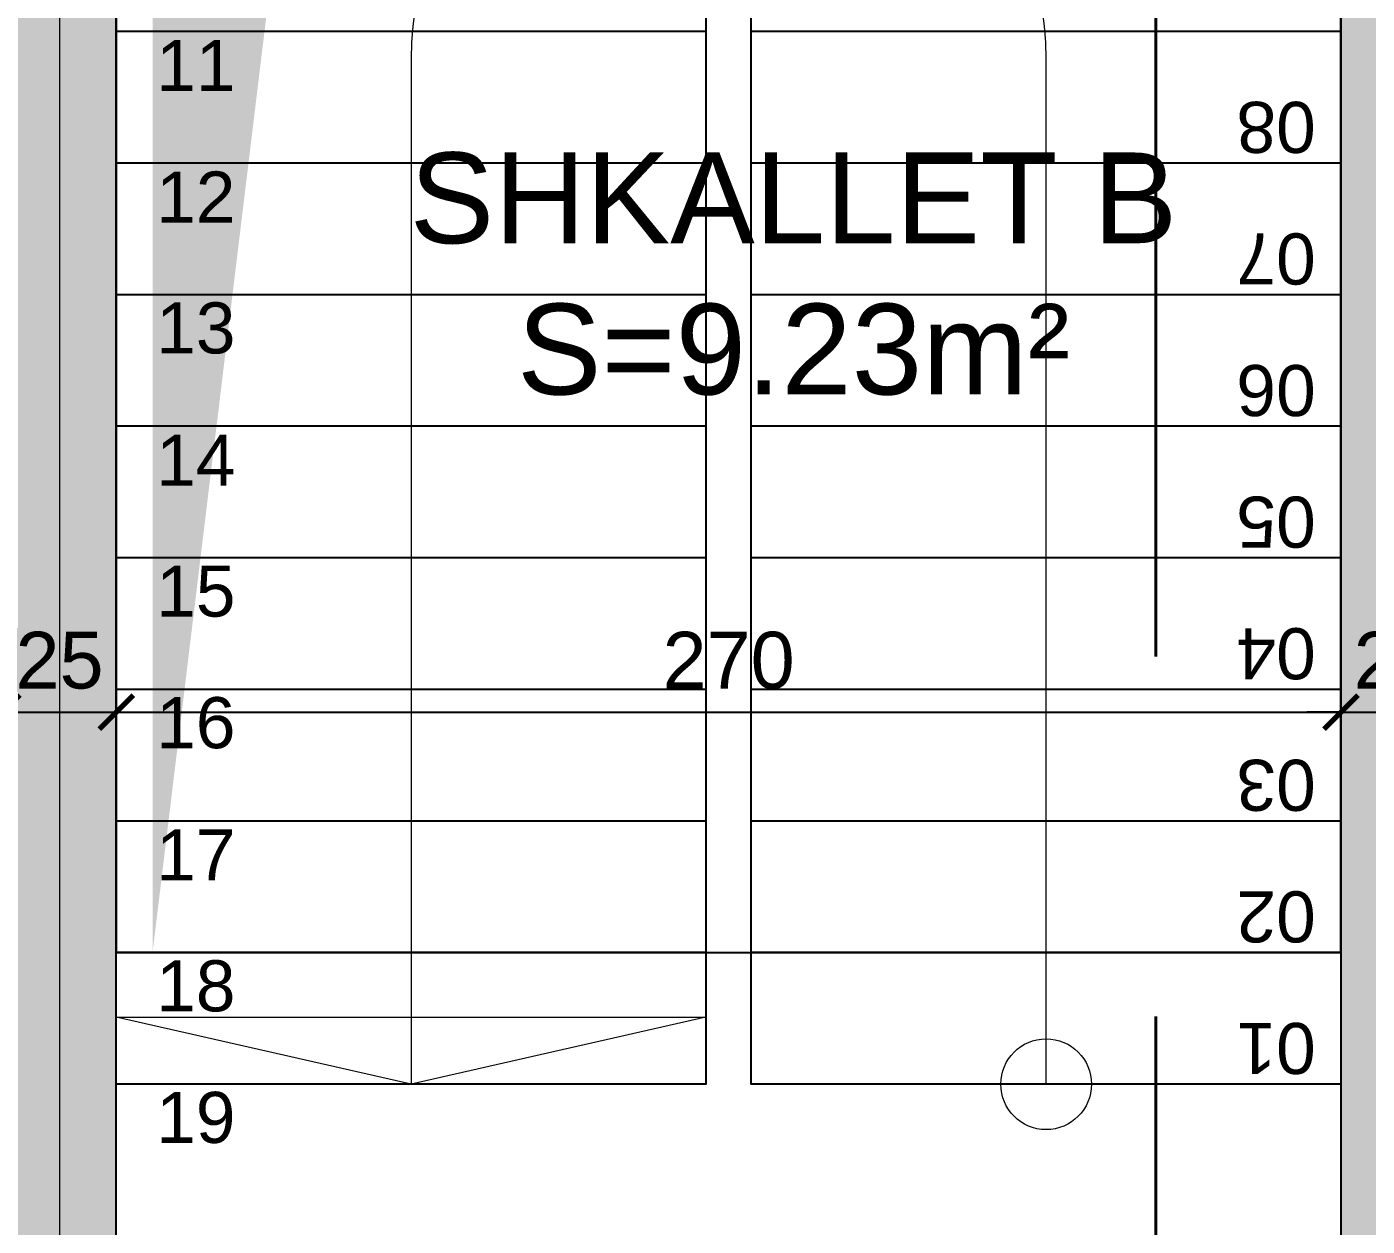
# Model space of a CAD drawing. Header units: centimetres. Extents: x 105417 to 110818, y -55119 to -48326.
# Drawn here: x 108389.6 to 108685.1, y -52510.6 to -52246.3 of the extents above; entities that cross this region are included whole.
import ezdxf

# ---------------------------------------------------------------- set-up
doc = ezdxf.new("R2010")
doc.units = ezdxf.units.CM
doc.header["$LTSCALE"] = 50
doc.header["$MEASUREMENT"] = 0
doc.linetypes.add('CONTINU', pattern=[0])
doc.linetypes.add('DASHED2', pattern=[9.525, 6.35, -3.175])
doc.layers.get('0').update_dxf_attribs({"color": 8})
doc.layers.add('ARCHITECTE', color=252, linetype='Continuous', lineweight=13)
doc.layers.add('CONSOLE ISOL.', color=214, linetype='Continuous', lineweight=15)
for name, color, linetype in [('BETON COUPE', 3, 'CONTINU'), ('BETON TRAME', 252, 'Continuous'), ('BETON VU', 2, 'Continuous'), ('BORD', 5, 'Continuous'), ('COTE 50ème', 1, 'Continuous'), ('OMBRE', 253, 'Continuous'), ('TEXTE', 7, 'Continuous')]:
    doc.layers.add(name, color=color, linetype=linetype)
doc.layers.add('HORS GEL COTE', color=7, linetype='Continuous', lineweight=13, true_color=0x00661a)
doc.styles.add('RS_TEXT_1.50', font='arial.ttf', dxfattribs={"height": 12.5})
doc.styles.add('RS_TXT_50', font='arial.ttf', dxfattribs={"height": 12.5})
doc.dimstyles.new('RS_50CM_LINEAIRE', dxfattribs={"dimscale": 5, "dimtxt": 12.5, "dimasz": 1.5, "dimexe": 1, "dimexo": 2.5, "dimgap": 1, "dimtad": 1, "dimdec": 1, "dimrnd": 0.5, "dimdsep": 46, "dimtxsty": 'RS_TXT_50', "dimblk1": 'ARCHTICK', "dimblk2": 'ARCHTICK', "dimsah": 1, "dimcen": 2.5, "dimdle": 1, "dimclrt": 4, "dimadec": 0, "dimazin": 2, "dimtfac": 1, "dimtdec": 1, "dimtix": 1, "dimtmove": 2, "dimatfit": 3, "dimfxl": 1, "dimtolj": 1, "dimtzin": 0, "dimarcsym": 0})

# ---------------------------------------------------------------- blocks, each defined once
blk = doc.blocks.new('_ArchTick')
at = {"color": 0, "linetype": 'ByBlock', "const_width": 0.15}
blk.add_lwpolyline([(-0.5, -0.5), (0.5, 0.5)], dxfattribs=at)
blk = doc.blocks.new('*D1214')
at = {"layer": 'COTE 50ème', "color": 0, "lineweight": -2, "ltscale": 0.5, "transparency": 16777216}
for p, q in [((108384.35, -52412.76), (108384.35, -52392.37)), ((108409.35, -52412.76), (108409.35, -52392.37)), ((108384.35, -52397.37), (108376.85, -52397.37)), ((108384.35, -52397.37), (108409.35, -52397.37)), ((108409.35, -52397.37), (108416.85, -52397.37))]:
    blk.add_line(p, q, dxfattribs=at)
at = {"layer": 'Defpoints', "color": 0, "ltscale": 0.5, "transparency": 16777216}
for p in [(108409.35, -52397.37), (108384.35, -52425.26), (108409.35, -52425.26)]:
    blk.add_point(p, dxfattribs=at)
at = {"layer": 'COTE 50ème', "color": 0, "lineweight": -2, "ltscale": 0.5, "transparency": 16777216, "xscale": 7.5, "yscale": 7.5, "zscale": 7.5}
blk.add_blockref('_ArchTick', (108384.35, -52397.37), dxfattribs=at)
at = {"layer": 'COTE 50ème', "color": 0, "lineweight": -2, "ltscale": 0.5, "transparency": 16777216, "xscale": 7.5, "yscale": 7.5, "zscale": 7.5, "rotation": 180}
blk.add_blockref('_ArchTick', (108409.35, -52397.37), dxfattribs=at)
at = {"layer": 'COTE 50ème', "color": 4, "ltscale": 0.5, "transparency": 16777216, "insert": (108396.85, -52385.99), "char_height": 12.5, "attachment_point": 5, "style": 'RS_TXT_50'}
blk.add_mtext('\\A1;25', dxfattribs=at)
blk = doc.blocks.new('*D1215')
at = {"layer": 'COTE 50ème', "color": 0, "lineweight": -2, "ltscale": 0.5, "transparency": 16777216}
for p, q in [((108409.35, -52412.76), (108409.35, -52392.37)), ((108679.35, -52416.36), (108679.35, -52392.37)), ((108404.35, -52397.37), (108684.35, -52397.37))]:
    blk.add_line(p, q, dxfattribs=at)
at = {"layer": 'Defpoints', "color": 0, "ltscale": 0.5, "transparency": 16777216}
for p in [(108679.35, -52397.37), (108409.35, -52425.26), (108679.35, -52428.86)]:
    blk.add_point(p, dxfattribs=at)
at = {"layer": 'COTE 50ème', "color": 0, "lineweight": -2, "ltscale": 0.5, "transparency": 16777216, "xscale": 7.5, "yscale": 7.5, "zscale": 7.5, "rotation": 180}
blk.add_blockref('_ArchTick', (108409.35, -52397.37), dxfattribs=at)
at = {"layer": 'COTE 50ème', "color": 0, "lineweight": -2, "ltscale": 0.5, "transparency": 16777216, "xscale": 7.5, "yscale": 7.5, "zscale": 7.5}
blk.add_blockref('_ArchTick', (108679.35, -52397.37), dxfattribs=at)
at = {"layer": 'COTE 50ème', "color": 4, "ltscale": 0.5, "transparency": 16777216, "insert": (108544.35, -52385.99), "char_height": 12.5, "attachment_point": 5, "style": 'RS_TXT_50'}
blk.add_mtext('\\A1;270', dxfattribs=at)
blk = doc.blocks.new('*D1216')
at = {"layer": 'COTE 50ème', "color": 0, "lineweight": -2, "ltscale": 0.5, "transparency": 16777216}
for p, q in [((108679.35, -52416.36), (108679.35, -52392.37)), ((108704.35, -52416.36), (108704.35, -52392.37)), ((108679.35, -52397.37), (108671.85, -52397.37)), ((108679.35, -52397.37), (108704.35, -52397.37)), ((108704.35, -52397.37), (108711.85, -52397.37))]:
    blk.add_line(p, q, dxfattribs=at)
at = {"layer": 'Defpoints', "color": 0, "ltscale": 0.5, "transparency": 16777216}
for p in [(108704.35, -52397.37), (108679.35, -52428.86), (108704.35, -52428.86)]:
    blk.add_point(p, dxfattribs=at)
at = {"layer": 'COTE 50ème', "color": 0, "lineweight": -2, "ltscale": 0.5, "transparency": 16777216, "xscale": 7.5, "yscale": 7.5, "zscale": 7.5}
blk.add_blockref('_ArchTick', (108679.35, -52397.37), dxfattribs=at)
at = {"layer": 'COTE 50ème', "color": 0, "lineweight": -2, "ltscale": 0.5, "transparency": 16777216, "xscale": 7.5, "yscale": 7.5, "zscale": 7.5, "rotation": 180}
blk.add_blockref('_ArchTick', (108704.35, -52397.37), dxfattribs=at)
at = {"layer": 'COTE 50ème', "color": 4, "ltscale": 0.5, "transparency": 16777216, "insert": (108691.85, -52385.99), "char_height": 12.5, "attachment_point": 5, "style": 'RS_TXT_50'}
blk.add_mtext('\\A1;25', dxfattribs=at)

msp = doc.modelspace()

# ---------------------------------------------------------------- hatches: boundary and pattern name
at = {"layer": 'BETON TRAME', "transparency": 33554559}
h = msp.add_hatch(color=256, dxfattribs=at)
h.dxf.hatch_style = 1
h.paths.add_polyline_path([(108774.35, -52797.36), (108809.35, -52797.36), (108809.35, -53338.05), (108774.35, -53338.05), (108774.35, -53272.36), (108314.35, -53272.36), (108314.35, -53338.05), (108279.35, -53338.05), (108279.35, -52797.36), (108314.35, -52797.36), (108314.35, -53232.36), (108524.35, -53232.36), (108524.35, -52902.36), (108564.35, -52902.36), (108564.35, -53232.36), (108774.35, -53232.36)])
h.paths.add_polyline_path([(109644.35, -52847.36), (109644.35, -52797.36), (109509.35, -52797.36), (109509.35, -52847.36)])
h.paths.add_polyline_path([(107579.35, -52847.36), (107579.35, -52797.36), (107444.35, -52797.36), (107444.35, -52847.36)])
h.paths.add_polyline_path([(107579.35, -52107.36), (107579.35, -52057.36), (107444.35, -52057.36), (107444.35, -52107.36)])
h.paths.add_polyline_path([(109509.35, -52057.36), (109509.35, -52107.36), (109644.35, -52107.36), (109644.35, -52057.36)])
h.paths.add_polyline_path([(108814.35, -52107.36), (108814.35, -52057.36), (108704.35, -52057.36), (108704.35, -52107.36)])
h.paths.add_polyline_path([(108384.35, -52107.36), (108384.35, -52057.36), (108274.35, -52057.36), (108274.35, -52107.36)])
h.paths.add_polyline_path([(108409.35, -52057.36), (108384.35, -52057.36), (108384.35, -52562.36), (108409.35, -52562.36)])
h.paths.add_polyline_path([(108704.35, -52057.36), (108679.35, -52057.36), (108679.35, -52562.36), (108704.35, -52562.36)])
h.paths.add_polyline_path([(108214.35, -53762.36), (108239.35, -53762.36), (108239.35, -53702.36), (108214.35, -53702.36)])
h.paths.add_polyline_path([(108874.35, -53762.36), (108849.35, -53762.36), (108849.35, -53702.36), (108874.35, -53702.36)])
h.paths.add_polyline_path([(107754.35, -53397.36), (107884.35, -53397.36), (107884.35, -53422.36), (107754.35, -53422.36)])
h.paths.add_polyline_path([(107444.35, -53422.36), (107574.35, -53422.36), (107574.35, -53397.36), (107444.35, -53397.36)])
h.paths.add_polyline_path([(107859.35, -53477.36), (107934.35, -53477.36), (107934.35, -53502.36), (107859.35, -53502.36)])
h.paths.add_polyline_path([(109234.24, -53477.36), (109154.35, -53477.36), (109154.35, -53502.36), (109234.24, -53502.36)])
h.paths.add_polyline_path([(109334.24, -53397.36), (109209.24, -53397.36), (109209.24, -53422.36), (109334.24, -53422.36)])
h.paths.add_polyline_path([(109644.35, -53422.36), (109514.24, -53422.36), (109514.24, -53397.36), (109644.35, -53397.36)])
h.paths.add_polyline_path([(108556.85, -53762.36), (108556.85, -53702.36), (108531.85, -53702.36), (108531.85, -53762.36)])

# ---------------------------------------------------------------- linework, layer by layer
at = {"layer": 'ARCHITECTE'}
msp.add_lwpolyline([(108614.35, -52479.36), (108614.35, -52253.36, 1), (108474.35, -52253.36), (108474.35, -52479.36), (108409.35, -52464.58), (108539.35, -52464.58), (108474.35, -52479.36)], format="xyb", dxfattribs=at)
msp.add_circle((108614.35, -52479.36), 10, dxfattribs=at)
at = {"layer": 'BETON COUPE'}
for points in [[(108409.35, -52057.36), (108384.35, -52057.36), (108384.35, -52562.36), (108409.35, -52562.36)], [(108704.35, -52057.36), (108679.35, -52057.36), (108679.35, -52562.36), (108704.35, -52562.36)]]:
    msp.add_lwpolyline(points, close=True, dxfattribs=at)
at = {"layer": 'BETON VU'}
msp.add_lwpolyline([(108679.35, -52479.36), (108549.35, -52479.36), (108549.35, -52237.36), (108539.35, -52237.36), (108539.35, -52479.36), (108409.35, -52479.36), (108409.35, -52107.36), (108679.35, -52107.36)], close=True, dxfattribs=at)
for points in [[(108539.35, -52247.36), (108409.35, -52247.36)], [(108679.35, -52247.36), (108549.35, -52247.36)], [(108539.35, -52276.36), (108409.35, -52276.36)], [(108679.35, -52276.36), (108549.35, -52276.36)], [(108539.35, -52305.36), (108409.35, -52305.36)], [(108679.35, -52305.36), (108549.35, -52305.36)], [(108539.35, -52334.36), (108409.35, -52334.36)], [(108679.35, -52334.36), (108549.35, -52334.36)], [(108539.35, -52363.36), (108409.35, -52363.36)], [(108679.35, -52363.36), (108549.35, -52363.36)], [(108539.35, -52392.36), (108409.35, -52392.36)], [(108679.35, -52392.36), (108549.35, -52392.36)], [(108539.35, -52421.36), (108409.35, -52421.36)], [(108679.35, -52421.36), (108549.35, -52421.36)], [(108539.35, -52450.36), (108409.35, -52450.36)], [(108679.35, -52450.36), (108549.35, -52450.36)]]:
    msp.add_lwpolyline(points, dxfattribs=at)
at = {"layer": 'BORD'}
msp.add_lwpolyline([(108679.35, -52107.36), (108409.35, -52107.36), (108409.35, -52450.36), (108679.35, -52450.36)], close=True, dxfattribs=at)
at = {"layer": 'CONSOLE ISOL.', "lineweight": 5, "ltscale": 0.5}
msp.add_lwpolyline([(108544.35, -53272.36), (108544.35, -54122.36), (108214.35, -54122.36), (108214.35, -53962.36), (107574.35, -53962.36), (107574.35, -53762.36), (107444.35, -53762.36), (107444.35, -52462.36), (107344.35, -52462.36), (107344.35, -52122.36), (107444.35, -52122.36), (107444.36, -52057.36), (108396.85, -52057.36), (108396.85, -52552.36), (108314.35, -52552.36), (108314.35, -52797.36), (108279.35, -52797.36), (108279.35, -53272.36)], close=True, dxfattribs=at)
at = {"layer": 'CONSOLE ISOL.'}
msp.add_lwpolyline([(108279.36, -53272.36), (108809.36, -53272.36), (108809.36, -52797.36), (108774.36, -52797.36), (108774.36, -52552.36), (108691.86, -52552.36), (108691.86, -52057.36), (108396.86, -52057.36), (108396.86, -52552.36), (108314.36, -52552.36), (108314.36, -52797.36), (108279.36, -52797.36)], close=True, dxfattribs=at)
at = {"layer": 'HORS GEL COTE', "linetype": 'DASHED2', "lineweight": 40, "ltscale": 0.5}
msp.add_line((108638.52, -49130.71), (108638.52, -54862.41), dxfattribs=at)
at = {"layer": 'OMBRE'}
msp.add_solid([(108417.35, -52450.36), (108417.35, -52115.36), (108453.66, -52151.67)], dxfattribs=at)

# ---------------------------------------------------------------- texts
at = {"layer": 'TEXTE', "style": 'RS_TEXT_1.50'}
for s, insert, char_height, width, attachment_point in [('11', (108418.15, -52260.46), 11.25, 4.092726157978177e-13, 7), ('11', (108418.15, -52260.46), 11.25, 4.092726157978177e-13, 7), ('SHKALLET B\\PS=9.23m²', (108558.65, -52300.82), 20, 187.8585, 5), ('12', (108418.15, -52289.46), 11.25, 4.092726157978177e-13, 7), ('12', (108418.15, -52289.46), 11.25, 4.092726157978177e-13, 7), ('13', (108418.15, -52318.46), 11.25, 4.092726157978177e-13, 7), ('13', (108418.15, -52318.46), 11.25, 4.092726157978177e-13, 7), ('14', (108418.15, -52347.46), 11.25, 4.092726157978177e-13, 7), ('14', (108418.15, -52347.46), 11.25, 4.092726157978177e-13, 7), ('15', (108418.15, -52376.46), 11.25, 4.092726157978177e-13, 7), ('15', (108418.15, -52376.46), 11.25, 4.092726157978177e-13, 7), ('16', (108418.15, -52405.46), 11.25, 4.092726157978177e-13, 7), ('16', (108418.15, -52405.46), 11.25, 4.092726157978177e-13, 7), ('17', (108418.15, -52434.46), 11.25, 4.092726157978177e-13, 7), ('17', (108418.15, -52434.46), 11.25, 4.092726157978177e-13, 7), ('18', (108418.15, -52463.46), 11.25, 4.092726157978177e-13, 7), ('18', (108418.15, -52463.46), 11.25, 4.092726157978177e-13, 7), ('19', (108418.15, -52492.46), 11.25, 4.092726157978177e-13, 7), ('19', (108418.15, -52492.46), 11.25, 4.092726157978177e-13, 7)]:
    msp.add_mtext(s, dxfattribs=dict(at, insert=insert, char_height=char_height, width=width, attachment_point=attachment_point))
at = {"layer": 'TEXTE', "char_height": 11.25, "width": 4.092726157978177e-13, "attachment_point": 9, "rotation": 180, "style": 'RS_TEXT_1.50'}
for s, insert in [('08', (108656.31, -52262.69)), ('08', (108656.31, -52262.69)), ('07', (108656.31, -52291.69)), ('07', (108656.31, -52291.69)), ('06', (108656.31, -52320.69)), ('06', (108656.31, -52320.69)), ('05', (108656.31, -52349.69)), ('05', (108656.31, -52349.69)), ('04', (108656.31, -52378.69)), ('04', (108656.31, -52378.69)), ('03', (108656.31, -52407.69)), ('03', (108656.31, -52407.69)), ('02', (108656.31, -52436.69)), ('02', (108656.31, -52436.69)), ('01', (108656.31, -52465.69)), ('01', (108656.31, -52465.69))]:
    msp.add_mtext(s, dxfattribs=dict(at, insert=insert))

# ---------------------------------------------------------------- dimensions: what is measured, and where the dimension line sits
at = {"layer": 'COTE 50ème', "ltscale": 0.5}
for base, p1, p2, picture, middle in [((108409.35, -52397.37), (108384.35, -52425.26), (108409.35, -52425.26), '*D1214', (108396.85, -52385.99)), ((108679.35, -52397.37), (108409.35, -52425.26), (108679.35, -52428.86), '*D1215', (108544.35, -52385.99)), ((108704.35, -52397.37), (108679.35, -52428.86), (108704.35, -52428.86), '*D1216', (108691.85, -52385.99))]:
    dim = msp.add_linear_dim(base=base, p1=p1, p2=p2, dimstyle='RS_50CM_LINEAIRE', dxfattribs=at)
    dim.commit()
    dim.dimension.update_dxf_attribs({"geometry": picture, "text_midpoint": middle})

doc.saveas('drawing.dxf')
